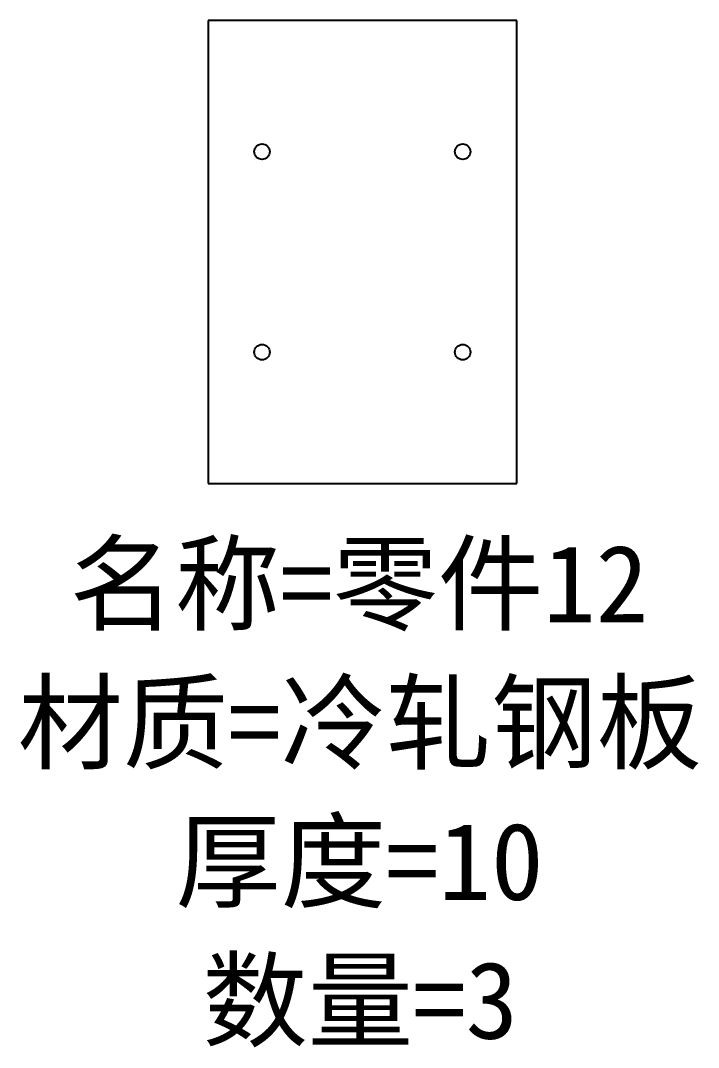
# Model space of a CAD drawing. Header units: millimetres. Extents: x 57468 to 70530, y -35714 to -23382.
# Drawn here: x 57533.9 to 57753.5, y -23714.5 to -23381.7 of the extents above; entities that cross this region are included whole.
import ezdxf

# ---------------------------------------------------------------- set-up
doc = ezdxf.new("R2010")
doc.units = ezdxf.units.MM
doc.layers.add('零件信息', color=131, linetype='Continuous')
doc.styles.add('SLDTEXTSTYLE1', font='', dxfattribs={"bigfont": 'bigfont'})
doc.styles.get('SLDTEXTSTYLE1').set_extended_font_data('宋体')

msp = doc.modelspace()

# ---------------------------------------------------------------- linework, layer by layer
at = {"color": 7, "linetype": 'Continuous', "lineweight": 25}
for p, q in [((57594.66, -23381.66), (57594.66, -23531.66)), ((57694.66, -23381.66), (57594.66, -23381.66)), ((57694.66, -23531.66), (57694.66, -23381.66)), ((57594.66, -23531.66), (57694.66, -23531.66))]:
    msp.add_line(p, q, dxfattribs=at)
for centre in [(57612.16, -23424.16), (57677.16, -23424.16), (57612.16, -23489.16), (57677.16, -23489.16)]:
    msp.add_circle(centre, 2.5, dxfattribs=at)

# ---------------------------------------------------------------- texts
at = {"layer": '零件信息', "char_height": 25, "attachment_point": 2, "style": 'SLDTEXTSTYLE1'}
for s, insert in [('名称=零件12', (57643.55, -23551.67)), ('材质=冷轧钢板', (57643.85, -23596.67)), ('厚度=10', (57643.74, -23641.67)), ('数量=3', (57643.99, -23686.67))]:
    msp.add_mtext(s, dxfattribs=dict(at, insert=insert))

doc.saveas('drawing.dxf')
